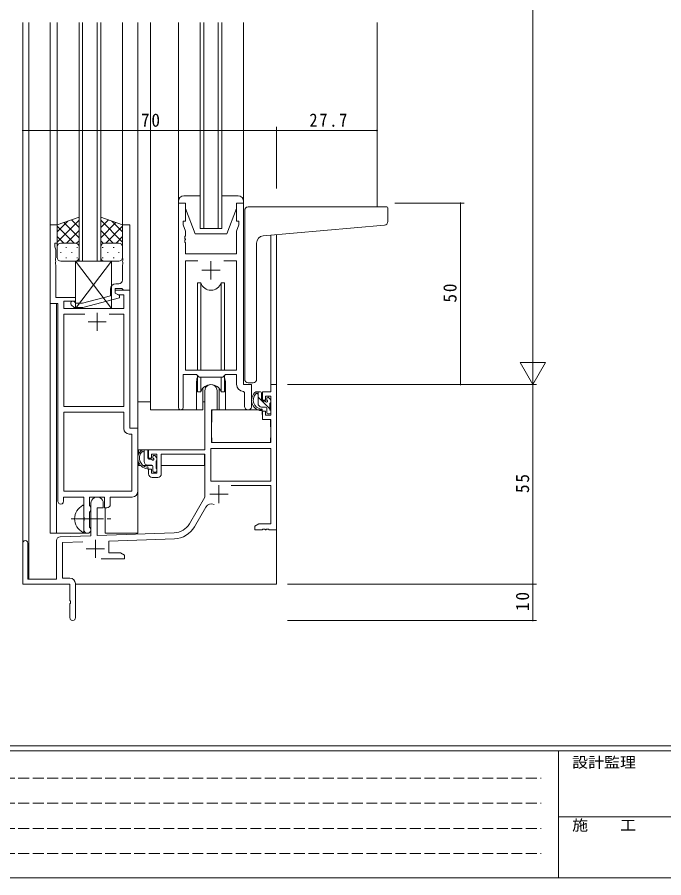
# Model space of a CAD drawing. Units: millimetres on the paper. Extents: x -420 to 373, y -297 to 267.
# Drawn here: x -309.4 to -131.1, y -297 to -59.8 of the extents above; entities that cross this region are included whole.
import ezdxf
from ezdxf.enums import TextEntityAlignment as Align

# ---------------------------------------------------------------- set-up
doc = ezdxf.new("R2010")
doc.units = ezdxf.units.MM
doc.linetypes.add('CHAIN2', pattern=[12, 9, -1, 1, -1])
doc.linetypes.add('DASHED3', pattern=[4, 3, -1])
for name, color, linetype, lineweight in [('0-1_YKK_ZWAK', 7, 'Continuous', 9), ('0-3_YKK_12', 2, 'Continuous', 9), ('0-4_YKK_D', 6, 'Continuous', 9), ('0-6_YKK_13', 4, 'Continuous', 9), ('0-7_YKK_11', 7, 'Continuous', 9)]:
    doc.layers.add(name, color=color, linetype=linetype, lineweight=lineweight)
doc.styles.add('ＭＳ ゴシック', font='')
doc.styles.get('ＭＳ ゴシック').set_extended_font_data('MS Gothic')

msp = doc.modelspace()

# ---------------------------------------------------------------- linework, layer by layer
at = {"layer": '0-1_YKK_ZWAK'}
for p, q in [((352.3, -260.6), (-417.7, -260.6)), ((314.5, -262), (-417.7, -262)), ((-160.1, -262), (-160.1, -297)), ((-160.1, -280.199), (-31.3, -280.199)), ((-417.7, -297), (314.5, -297))]:
    msp.add_line(p, q, dxfattribs=at)
at = {"layer": '0-1_YKK_ZWAK', "linetype": 'DASHED3'}
for p, q in [((-413.101, -269.512), (-164.909, -269.512)), ((-413.101, -276.441), (-164.909, -276.441)), ((-413.101, -283.37), (-164.909, -283.37)), ((-413.101, -290.298), (-164.909, -290.298))]:
    msp.add_line(p, q, dxfattribs=at)
at = {"layer": '0-3_YKK_12'}
for p, q in [((-307.858, -204.758), (-307.858, -61.308)), ((-306.228, -214.658), (-306.228, -61.308)), ((-300.36, -61.308), (-300.36, -202.058)), ((-298.359, -61.308), (-298.36, -117.558)), ((-292.36, -127.058), (-292.36, -61.308)), ((-291.36, -61.308), (-291.36, -127.058)), ((-287.36, -127.058), (-287.36, -61.308)), ((-286.36, -61.308), (-286.36, -127.058)), ((-280.36, -61.308), (-280.36, -117.558)), ((-276.158, -61.308), (-276.158, -202.058)), ((-272.658, -61.308), (-272.658, -168.058)), ((-264.958, -61.308), (-264.958, -110.558)), ((-258.958, -118.058), (-258.958, -61.308)), ((-257.958, -61.308), (-257.958, -118.058)), ((-253.958, -118.058), (-253.958, -61.308)), ((-252.958, -61.308), (-252.958, -118.058)), ((-246.958, -61.308), (-246.958, -110.558)), ((-210.158, -61.308), (-210.158, -112.061)), ((-252.958, -118.058), (-258.958, -118.058)), ((-239.488, -161.058), (-239.472, -119.888)), ((-237.858, -119.747), (-237.858, -161.058)), ((-292.36, -127.058), (-286.36, -127.058)), ((-298.558, -138.688), (-298.558, -202.058)), ((-259.958, -160.558), (-259.958, -168.058)), ((-251.958, -160.558), (-251.958, -168.058)), ((-239.188, -161.058), (-239.488, -161.058)), ((-272.658, -165.858), (-276.154, -165.858)), ((-259.958, -168.058), (-272.658, -168.058)), ((-245.731, -168.058), (-251.958, -168.058)), ((-285.158, -202.058), (-285.158, -195.041)), ((-237.858, -200.558), (-237.858, -216.058)), ((-300.36, -202.058), (-289.558, -202.058)), ((-289.558, -202.058), (-289.558, -201.923)), ((-285.158, -202.058), (-276.158, -202.058)), ((-293.358, -216.058), (-237.858, -216.058))]:
    msp.add_line(p, q, dxfattribs=at)
for start, end in [(159.63586, 180), (0, 20.36412)]:
    msp.add_arc((-255.958, -160.558), 4, start, end, dxfattribs=at)
at = {"layer": '0-4_YKK_D'}
for p, q in [((-167.158, 181.942), (-167.158, -154.058)), ((-237.858, -107.058), (-237.858, -90.058)), ((-237.858, -107.058), (-237.858, -90.058)), ((-307.858, -91.058), (-237.858, -91.058)), ((-237.858, -91.058), (-210.158, -91.058)), ((-205.256, -111.058), (-186.158, -111.058)), ((-187.158, -161.058), (-187.158, -111.058)), ((-167.158, -161.058), (-167.158, -148.933)), ((-167.158, -161.058), (-170.658, -154.996)), ((-163.658, -154.996), (-170.658, -154.996)), ((-167.158, -161.058), (-163.658, -154.996)), ((-234.858, -161.058), (-166.158, -161.058)), ((-205.256, -161.058), (-186.158, -161.058)), ((-205.256, -161.058), (-166.158, -161.058)), ((-167.158, -161.058), (-167.158, -216.058)), ((-234.858, -216.058), (-166.158, -216.058)), ((-234.858, -216.058), (-166.158, -216.058)), ((-167.158, -216.058), (-167.158, -226.058)), ((-234.858, -226.058), (-166.158, -226.058))]:
    msp.add_line(p, q, dxfattribs=at)
for centre, start, end in [((-307.858, -91.058), 0, 180), ((-307.858, -91.058), 180, 0), ((-237.858, -91.058), 0, 180), ((-237.858, -91.058), 0, 180), ((-237.858, -91.058), 180, 0), ((-237.858, -91.058), 180, 0), ((-210.158, -91.058), 0, 180), ((-210.158, -91.058), 180, 0), ((-187.158, -111.058), 90, 270), ((-187.158, -111.058), 270, 90), ((-187.158, -161.058), 90, 270), ((-187.158, -161.058), 270, 90), ((-167.158, -216.058), 90, 270), ((-167.158, -216.058), 90, 270), ((-167.158, -216.058), 270, 90), ((-167.158, -216.058), 270, 90), ((-167.158, -226.058), 90, 270), ((-167.158, -226.058), 270, 90)]:
    msp.add_arc(centre, 0.106, start, end, dxfattribs=at)
at = {"layer": '0-6_YKK_13'}
for p, q in [((-258.958, -109.058), (-263.458, -109.058)), ((-248.458, -109.058), (-252.958, -109.058)), ((-264.958, -110.558), (-264.958, -111.058)), ((-264.958, -111.058), (-262.958, -111.058)), ((-262.958, -111.058), (-262.958, -112.558)), ((-248.958, -111.058), (-246.958, -111.058)), ((-248.958, -112.558), (-248.958, -111.058)), ((-246.958, -111.058), (-246.958, -110.558)), ((-262.958, -112.558), (-260.358, -119.558)), ((-248.958, -112.558), (-251.558, -119.558)), ((-246.658, -119.513), (-246.658, -113.061)), ((-245.658, -112.061), (-207.458, -112.061)), ((-207.158, -116.145), (-207.158, -112.361)), ((-292.362, -114.915), (-298.362, -117.058)), ((-298.362, -121.79), (-292.362, -115.79)), ((-298.362, -118.961), (-295.401, -116)), ((-292.362, -117.781), (-294.473, -115.669)), ((-292.362, -123.279), (-292.362, -114.915)), ((-286.364, -114.915), (-280.364, -117.058)), ((-286.364, -123.279), (-286.364, -114.915)), ((-286.364, -117.781), (-284.252, -115.669)), ((-280.364, -121.79), (-286.364, -115.79)), ((-280.364, -118.961), (-283.324, -116)), ((-298.362, -117.058), (-298.362, -123.058)), ((-293.741, -122.058), (-298.362, -117.438)), ((-292.362, -120.609), (-296.557, -116.413)), ((-286.364, -120.609), (-282.168, -116.413)), ((-284.984, -122.058), (-280.364, -117.438)), ((-280.364, -117.058), (-280.364, -123.058)), ((-241.532, -120.068), (-208.071, -117.141)), ((-296.57, -122.058), (-298.362, -120.266)), ((-295.802, -122.058), (-292.362, -118.618)), ((-282.924, -122.058), (-286.364, -118.618)), ((-282.155, -122.058), (-280.364, -120.266)), ((-260.358, -119.558), (-251.558, -119.558)), ((-246.958, -120.042), (-246.958, -126.858)), ((-246.658, -119.513), (-246.658, -120.517)), ((-246.658, -159.561), (-246.658, -120.517)), ((-298.362, -126.058), (-298.362, -123.058)), ((-297.362, -122.058), (-293.762, -122.058)), ((-296.962, -122.058), (-293.362, -122.058)), ((-296.027, -123.279), (-295.827, -123.279)), ((-293.03, -122.115), (-292.362, -121.446)), ((-292.997, -123.279), (-292.797, -123.279)), ((-292.362, -123.058), (-292.362, -126.058)), ((-285.695, -122.115), (-286.364, -121.446)), ((-286.364, -123.058), (-286.364, -126.058)), ((-285.729, -123.279), (-285.929, -123.279)), ((-281.764, -122.058), (-285.364, -122.058)), ((-281.364, -122.058), (-284.964, -122.058)), ((-282.698, -123.279), (-282.899, -123.279)), ((-280.364, -126.058), (-280.364, -123.058)), ((-243.358, -159.561), (-243.358, -122.061)), ((-297.442, -124.694), (-297.242, -124.694)), ((-294.412, -124.694), (-294.212, -124.694)), ((-284.314, -124.694), (-284.514, -124.694)), ((-281.284, -124.694), (-281.484, -124.694)), ((-293.362, -127.058), (-297.362, -127.058)), ((-296.027, -126.109), (-295.827, -126.109)), ((-293.36, -127.058), (-283.36, -140.058)), ((-283.36, -127.058), (-293.36, -140.058)), ((-292.997, -126.109), (-292.797, -126.109)), ((-285.729, -126.109), (-285.929, -126.109)), ((-285.364, -127.058), (-281.364, -127.058)), ((-282.698, -126.109), (-282.899, -126.109)), ((-259.708, -133.058), (-259.708, -157.058)), ((-258.787, -133.058), (-259.708, -133.058)), ((-258.787, -157.058), (-258.787, -133.058)), ((-253.13, -157.058), (-253.13, -133.058)), ((-252.208, -133.058), (-253.13, -133.058)), ((-252.208, -157.058), (-252.208, -133.058)), ((-259.708, -158.508), (-259.708, -163.058)), ((-252.208, -163.058), (-252.208, -158.508)), ((-258.787, -163.058), (-258.787, -158.988)), ((-253.13, -163.058), (-253.13, -158.988)), ((-245.658, -160.561), (-244.358, -160.561)), ((-259.708, -163.058), (-258.787, -163.058)), ((-258.208, -162.073), (-258.208, -168.058)), ((-253.13, -163.058), (-252.208, -163.058)), ((-242.288, -163.058), (-243.588, -163.058)), ((-242.988, -166.258), (-242.988, -163.058)), ((-241.988, -165.358), (-241.988, -163.358)), ((-276.154, -179.058), (-276.154, -165.858)), ((-258.208, -165.858), (-257.658, -165.858)), ((-239.688, -167.786), (-242.988, -164.486)), ((-241.049, -165.658), (-241.688, -165.658)), ((-240.588, -164.858), (-240.588, -165.197)), ((-239.576, -165.146), (-240.076, -164.646)), ((-239.488, -165.958), (-239.488, -165.358)), ((-258.208, -168.058), (-259.958, -168.058)), ((-255.734, -168.355), (-255.788, -174.558)), ((-241.856, -168.058), (-255.434, -168.058)), ((-240.888, -167.258), (-241.988, -167.258)), ((-241.856, -168.058), (-241.788, -170.658)), ((-240.588, -167.558), (-240.588, -168.858)), ((-239.688, -168.158), (-239.688, -166.158)), ((-239.488, -168.858), (-239.488, -168.358)), ((-255.753, -170.558), (-255.858, -170.558)), ((-241.788, -170.658), (-239.82, -170.658)), ((-240.288, -169.158), (-239.788, -169.158)), ((-239.488, -174.558), (-239.52, -170.955)), ((-255.858, -175.488), (-255.779, -175.567)), ((-255.788, -174.558), (-255.769, -176.76)), ((-239.507, -176.76), (-239.488, -174.558)), ((-255.469, -177.058), (-239.807, -177.058)), ((-257.958, -179.058), (-276.154, -179.058)), ((-275.954, -179.058), (-275.954, -180.309)), ((-273.688, -179.058), (-274.988, -179.058)), ((-274.388, -182.258), (-274.388, -179.058)), ((-273.388, -181.358), (-273.388, -179.358)), ((-275.954, -182.448), (-275.954, -183.358)), ((-272.449, -181.658), (-273.088, -181.658)), ((-271.988, -180.858), (-271.988, -181.197)), ((-270.976, -181.146), (-271.476, -180.646)), ((-271.088, -184.158), (-271.088, -182.158)), ((-270.888, -181.958), (-270.888, -181.358)), ((-257.754, -180.338), (-257.754, -183.358)), ((-275.954, -183.358), (-275.373, -183.358)), ((-274.677, -183.358), (-272.065, -183.358)), ((-272.288, -183.258), (-273.388, -183.258)), ((-271.988, -183.558), (-271.988, -184.858)), ((-271.088, -183.358), (-270.858, -183.358)), ((-270.888, -184.858), (-270.888, -184.358)), ((-257.754, -183.358), (-269.658, -183.358)), ((-271.688, -185.158), (-271.188, -185.158)), ((-291.06, -201.654), (-291.06, -194.462))]:
    msp.add_line(p, q, dxfattribs=at)
at = {"layer": '0-6_YKK_13', "linetype": 'CHAIN2'}
msp.add_line((-294.56, -198.058), (-282.572, -198.058), dxfattribs=at)
at = {"layer": '0-6_YKK_13'}
msp.add_lwpolyline([(-283.36, -127.058), (-293.36, -127.058), (-293.36, -140.058), (-283.36, -140.058)], close=True, dxfattribs=at)
msp.add_lwpolyline([(-251.958, -168.058), (-253.708, -168.058), (-253.708, -162.073)], dxfattribs=at)
for centre, radius, start, end in [((-263.458, -110.558), 1.5, 90, 180), ((-248.458, -110.558), 1.5, 0, 90), ((-245.658, -113.061), 1, 135.57298, 180), ((-245.658, -113.061), 1, 90, 135.57298), ((-245.658, -113.061), 1, 121.36728, 135.57298), ((-207.458, -112.361), 0.3, 0, 90), ((-208.158, -116.145), 1, 275, 0), ((-241.358, -122.061), 2, 95, 180), ((-297.362, -123.058), 1, 89.99998, 179.99998), ((-297.362, -123.058), 1, 89.99998, 179.99998), ((-293.362, -123.058), 1, 359.99998, 89.99998), ((-293.362, -123.058), 1, 359.99998, 89.99998), ((-285.364, -123.058), 1, 89.99998, 179.99998), ((-285.364, -123.058), 1, 89.99998, 179.99998), ((-281.364, -123.058), 1, 359.99998, 89.99998), ((-281.364, -123.058), 1, 359.99998, 89.99998), ((-297.362, -126.058), 1, 179.99998, 269.99998), ((-293.362, -126.058), 1, 269.99998, 359.99998), ((-285.364, -126.058), 1, 179.99998, 269.99998), ((-281.364, -126.058), 1, 269.99998, 359.99998), ((-255.958, -132.058), 3, 199.4715, 340.52849), ((-255.958, -164.058), 3, 19.47122, 160.52876), ((-245.658, -159.561), 1, 180, 270), ((-244.358, -159.561), 1, 270, 0), ((-241.874, -165.379), 2.885, 126.45192, 263.90388), ((-243.848, -163.462), 0.3, 301.62189, 336.95038), ((-243.388, -163.658), 0.2, 36.86989, 156.95038), ((-242.988, -163.358), 0.3, 216.86989, 270), ((-242.288, -163.358), 0.3, 0, 90), ((-241.788, -165.345), 2.504, 139.45805, 259.25217), ((-241.688, -165.358), 0.3, 180, 270), ((-241.049, -165.958), 0.3, 33.05573, 90), ((-240.588, -165.658), 0.25, 213.05573, 56.94426), ((-240.288, -164.858), 0.3, 45, 180), ((-240.288, -165.197), 0.3, 180, 236.94426), ((-239.688, -165.958), 0.2, 270, 0), ((-239.788, -165.358), 0.3, 0, 45), ((-255.434, -168.358), 0.3, 90, 179.49998), ((-241.988, -166.258), 1, 180, 270), ((-242.11, -168.008), 0.25, 253.63879, 125.58162), ((-240.888, -167.558), 0.3, 0, 90), ((-239.688, -168.358), 0.2, 0, 90), ((-240.288, -168.858), 0.3, 180, 270), ((-239.82, -170.958), 0.3, 0.5, 90), ((-239.788, -168.858), 0.3, 270, 0), ((-255.469, -176.758), 0.3, 180.49998, 270), ((-239.807, -176.758), 0.3, 270, 359.5), ((-273.274, -181.379), 2.885, 126.45192, 263.90388), ((-273.188, -181.345), 2.504, 139.45805, 259.25217), ((-275.248, -179.462), 0.3, 301.62189, 336.95038), ((-274.788, -179.658), 0.2, 36.86989, 156.95038), ((-274.388, -179.358), 0.3, 216.86989, 270), ((-273.688, -179.358), 0.3, 0, 90), ((-273.388, -182.258), 1, 180, 270), ((-273.088, -181.358), 0.3, 180, 270), ((-272.449, -181.958), 0.3, 33.05573, 90), ((-271.988, -181.658), 0.25, 213.05573, 56.94426), ((-271.688, -180.858), 0.3, 45, 180), ((-271.688, -181.197), 0.3, 180, 236.94426), ((-271.088, -181.958), 0.2, 270, 0), ((-271.188, -181.358), 0.3, 0, 45), ((-273.51, -184.008), 0.25, 253.63879, 125.58162), ((-272.288, -183.558), 0.3, 0, 90), ((-271.688, -184.858), 0.3, 180, 270), ((-271.188, -184.858), 0.3, 270, 0), ((-271.088, -184.358), 0.2, 0, 90), ((-289.36, -198.058), 4.2, 117.28096, 242.71902), ((-291.214, -194.462), 0.154, 0, 117.28096), ((-291.214, -201.654), 0.154, 242.71902, 0)]:
    msp.add_arc(centre, radius, start, end, dxfattribs=at)
at = {"layer": '0-7_YKK_11'}
for p, q in [((-264.958, -111.058), (-264.958, -167.408)), ((-259.545, -126.988), (-263.028, -126.988)), ((-255.958, -127.058), (-255.958, -132.058)), ((-258.458, -129.558), (-253.458, -129.558)), ((-281.36, -133.258), (-282.16, -133.258)), ((-287.36, -141.258), (-287.36, -146.258)), ((-284.01, -141.688), (-279.99, -141.688)), ((-289.86, -143.758), (-284.86, -143.758)), ((-296.53, -190.428), (-296.53, -168.688)), ((-239.488, -178.688), (-256.028, -178.688)), ((-270.658, -186.658), (-272.158, -186.658)), ((-253.758, -188.758), (-253.758, -193.758)), ((-256.258, -191.258), (-251.258, -191.258)), ((-257.365, -194.809), (-260.501, -200.241)), ((-287.858, -203.858), (-287.858, -208.858)), ((-290.358, -206.358), (-285.358, -206.358)), ((-293.358, -215.928), (-293.358, -225.308))]:
    msp.add_line(p, q, dxfattribs=at)
for points in [[(-244.758, -167.093), (-244.758, -161.058), (-246.958, -161.058), (-246.958, -111.058), (-248.958, -111.058), (-248.958, -116.058), (-248.258, -116.058), (-248.258, -117.058), (-248.888, -118.789), (-248.888, -125.058), (-263.028, -125.058), (-263.028, -122.016), (-263.148, -121.833), (-263.148, -121.283), (-263.028, -121.1), (-263.028, -121.016), (-263.148, -120.833), (-263.148, -120.283), (-263.028, -120.1), (-263.028, -118.789), (-263.658, -117.058), (-263.658, -116.058), (-262.958, -116.058), (-262.958, -111.058), (-264.958, -111.058)], [(-298.16, -193.308), (-298.16, -138.688), (-300.36, -138.688), (-300.36, -117.058), (-298.36, -117.058), (-298.36, -122.058), (-299.06, -122.058), (-299.06, -123.058), (-298.73, -123.965), (-298.73, -126.1), (-298.85, -126.283), (-298.85, -126.833), (-298.73, -127.016), (-298.73, -127.1), (-298.85, -127.283), (-298.85, -127.833), (-298.73, -128.016), (-298.73, -137.058), (-293.36, -137.058), (-293.36, -138.058), (-296.53, -138.058), (-296.53, -140.058), (-279.99, -140.058), (-279.99, -136.358), (-281.494, -136.358), (-282.36, -135.858), (-282.36, -135.058), (-278.36, -135.058), (-278.36, -173.058), (-276.16, -173.058), (-276.16, -190.558)], [(-278.36, -135.058), (-278.36, -117.058), (-280.36, -117.058), (-280.36, -126.1), (-280.24, -126.283), (-280.24, -126.833), (-280.36, -127.016), (-280.36, -127.1), (-280.24, -127.283), (-280.24, -127.833), (-280.36, -128.016), (-280.36, -132.258)], [(-259.545, -126.988), (-263.028, -126.988), (-263.028, -157.058), (-248.888, -157.058), (-248.888, -126.988), (-252.371, -126.988)], [(-294.484, -139.082), (-293.709, -139.858), (-291.263, -139.858), (-281.16, -137.151), (-281.16, -136.551), (-282.36, -135.858), (-282.36, -134.558), (-280.56, -134.558), (-280.36, -134.758), (-280.06, -135.058), (-278.36, -135.058)], [(-283.66, -134.758), (-283.66, -136.578), (-291.421, -138.658), (-293.211, -138.658), (-293.636, -138.234)], [(-284.01, -141.688), (-279.99, -141.688), (-279.99, -167.058), (-296.53, -167.058), (-296.53, -141.688), (-290.71, -141.688)], [(-263.658, -167.408), (-263.658, -158.258), (-259.958, -158.258), (-259.228, -158.988), (-252.688, -158.988), (-251.958, -158.258), (-248.888, -158.258), (-248.888, -160.988)], [(-254.258, -162.758), (-254.258, -168.058), (-255.858, -168.058), (-255.858, -177.058), (-239.488, -177.058), (-239.488, -170.658), (-241.758, -170.658), (-241.758, -168.358), (-240.958, -168.358), (-240.958, -169.458), (-239.488, -169.458), (-239.488, -164.258), (-240.958, -164.258), (-240.958, -165.358), (-241.758, -165.358), (-241.758, -163.058), (-239.488, -163.058), (-239.488, -161.058), (-237.858, -161.058), (-237.858, -201.058), (-239.9, -201.058), (-240.083, -200.938), (-240.633, -200.938), (-240.816, -201.058), (-240.9, -201.058), (-241.083, -200.938), (-241.633, -200.938), (-241.816, -201.058), (-243.858, -201.058), (-243.858, -200.058), (-242.767, -199.428), (-239.488, -199.428), (-239.488, -188.858), (-250.36, -188.858)], [(-273.158, -185.658), (-273.158, -184.358), (-272.358, -184.358), (-272.358, -185.458), (-270.858, -185.458), (-270.858, -180.258), (-272.358, -180.258), (-272.358, -181.358), (-273.158, -181.358), (-273.158, -179.058), (-257.658, -179.058), (-257.658, -162.758)], [(-246.975, -162.986), (-246.688, -163.286), (-246.688, -167.093)], [(-296.53, -190.428), (-296.53, -168.688), (-279.99, -168.688), (-279.99, -173.188)], [(-278.49, -174.688), (-277.79, -174.688), (-277.79, -190.428), (-296.53, -190.428)], [(-261.912, -199.426), (-257.658, -192.058), (-257.658, -180.258), (-269.658, -180.258), (-269.658, -185.658)], [(-291.06, -201.058), (-291.06, -198.729), (-290.917, -198.537), (-290.917, -197.579), (-291.06, -197.387), (-291.06, -192.058), (-296.66, -192.058), (-296.66, -193.308)], [(-284.73, -195.058), (-285.36, -195.058), (-285.36, -192.058), (-289.43, -192.058), (-289.43, -194.375), (-289.282, -194.568), (-289.06, -194.858), (-289.06, -195.758), (-289.282, -196.048), (-289.43, -196.241), (-289.43, -200.375), (-289.282, -200.568), (-289.06, -200.858), (-289.06, -201.058)], [(-277.66, -192.058), (-283.73, -192.058), (-283.73, -194.058)], [(-297.593, -203.024), (-289.058, -202.726), (-289.058, -193.758)], [(-285.658, -193.758), (-285.658, -195.058), (-287.358, -195.058), (-287.358, -202.667), (-266.068, -201.923)], [(-266.011, -203.552), (-284.158, -204.186), (-284.158, -207.428), (-280.949, -207.428), (-279.858, -208.058), (-279.858, -209.058), (-286.208, -209.058)], [(-294.858, -225.308), (-294.858, -221.516), (-294.738, -221.333), (-294.738, -220.783), (-294.858, -220.6), (-294.858, -216.058), (-307.858, -216.058), (-307.858, -204.758)], [(-306.458, -204.758), (-306.458, -214.658), (-298.558, -214.658), (-298.558, -204.024)], [(-291.291, -204.435), (-296.928, -204.632), (-296.928, -214.428), (-294.858, -214.428)]]:
    msp.add_lwpolyline(points, dxfattribs=at)
msp.add_lwpolyline([(-239.488, -178.688), (-256.028, -178.688), (-256.028, -187.658), (-239.488, -187.658)], close=True, dxfattribs=at)
for centre, radius, start, end in [((-281.36, -132.258), 1, 270, 359.99998), ((-282.16, -134.758), 1.5, 90, 179.99998), ((-294.06, -138.658), 0.6, 44.99998, 225), ((-255.958, -162.758), 1.7, 359.99998, 180), ((-246.888, -160.988), 2, 179.99998, 267.50807), ((-264.308, -167.408), 0.65, 179.99998, 0), ((-245.723, -167.093), 0.965, 179.99998, 0), ((-278.49, -173.188), 1.5, 180, 269.99998), ((-272.158, -185.658), 1, 180, 269.99998), ((-270.658, -185.658), 1, 270, 359.99998), ((-287.358, -193.758), 1.7, 359.99998, 180), ((-277.66, -190.558), 1.5, 270, 359.99998), ((-297.41, -193.308), 0.75, 179.99998, 0), ((-284.73, -194.058), 1, 270, 359.99998), ((-255.806, -195.709), 1.8, 65.29866, 149.99998), ((-290.06, -201.058), 1, 180, 269.99998), ((-290.06, -201.058), 1, 270, 359.99998), ((-266.242, -196.926), 5, 271.99998, 329.99998), ((-266.242, -196.926), 6.63, 271.99998, 329.99998), ((-297.558, -204.024), 1, 91.99997, 179.99998), ((-307.158, -204.758), 0.7, 359.99998, 180), ((-294.858, -215.928), 1.5, 0, 89.99998), ((-294.108, -225.308), 0.75, 179.99998, 0)]:
    msp.add_arc(centre, radius, start, end, dxfattribs=at)

# ---------------------------------------------------------------- texts
at = {"layer": '0-1_YKK_ZWAK', "style": 'ＭＳ ゴシック', "width": 1.1}
for s, p in [('設計監理', (-156.331, -267.533)), ('施\u3000\u3000工', (-156.331, -284.854))]:
    msp.add_text(s, height=2.933, dxfattribs=at).set_placement(p, align=Align.BOTTOM_LEFT)
at = {"layer": '0-4_YKK_D', "color": 3, "char_height": 3.666, "attachment_point": 7, "style": 'ＭＳ ゴシック'}
for s, insert in [('\\T1.21;\\W0.95;70', (-275.258, -90.058)), ('\\T1.22;\\W0.9;27.7', (-228.808, -90.058))]:
    msp.add_mtext(s, dxfattribs=dict(at, insert=insert))
at = {"layer": '0-4_YKK_D', "color": 3, "char_height": 3.666, "attachment_point": 7, "rotation": 90, "style": 'ＭＳ ゴシック'}
for s, insert in [('\\T1.21;\\W0.95;50', (-188.158, -138.458)), ('\\T1.21;\\W0.95;55', (-168.158, -190.958)), ('\\T1.21;\\W0.95;10', (-168.158, -223.458))]:
    msp.add_mtext(s, dxfattribs=dict(at, insert=insert))

doc.saveas('drawing.dxf')
